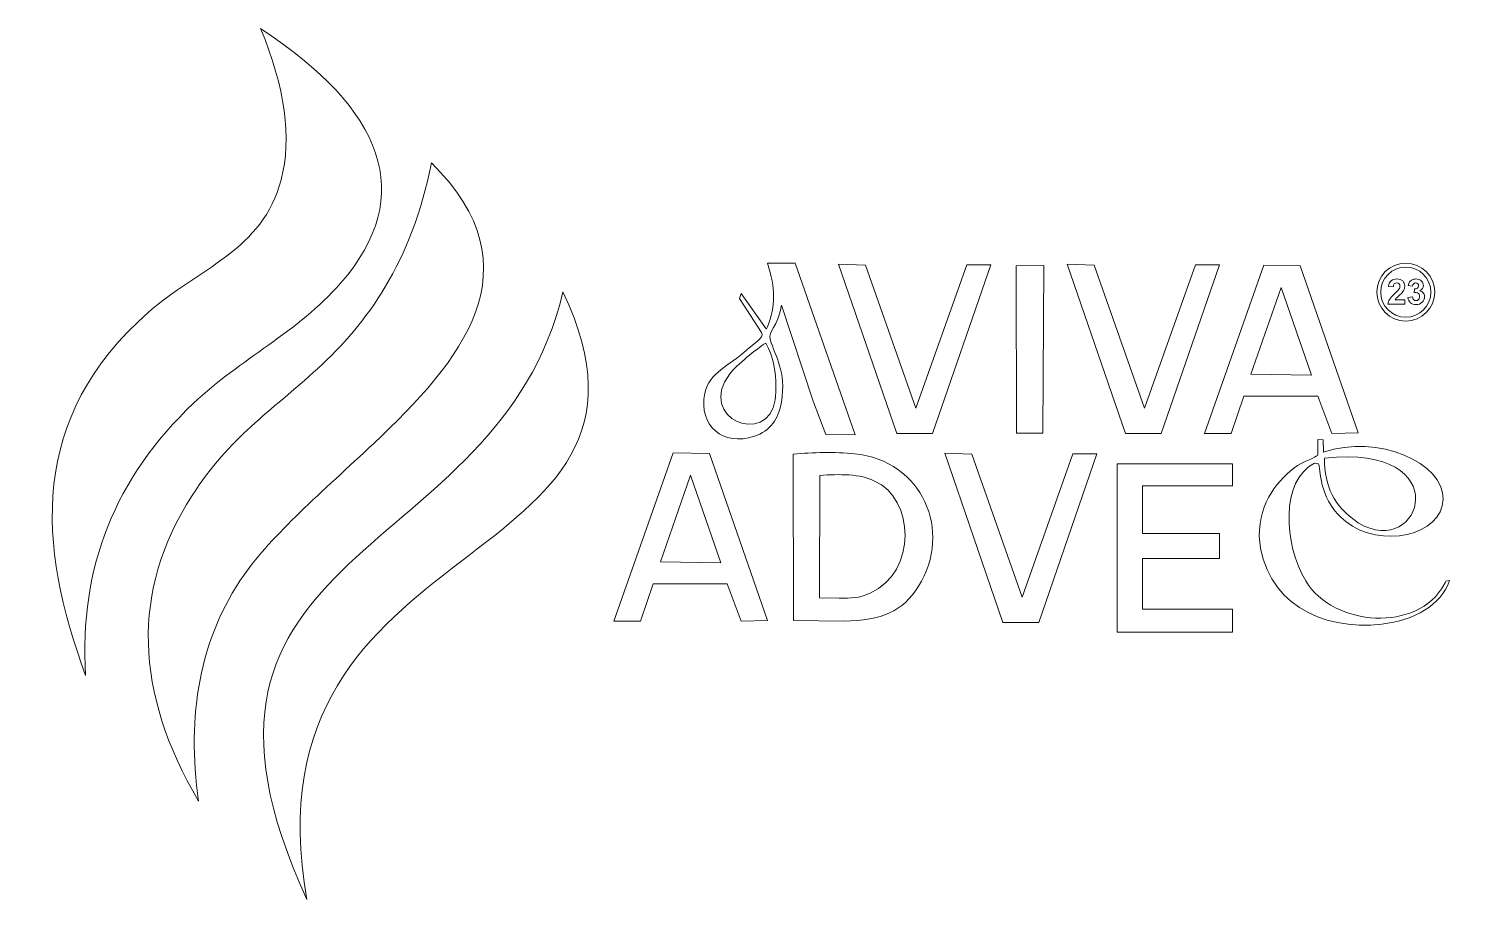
# Model space of a CAD drawing. Header units: millimetres. Extents: x -157 to 154, y -95 to 95.
import ezdxf

# ---------------------------------------------------------------- set-up
doc = ezdxf.new("R2010")
doc.units = ezdxf.units.MM
doc.header["$MEASUREMENT"] = 0
doc.layers.add('Layer 1', color=7, linetype='Continuous')

msp = doc.modelspace()

# ---------------------------------------------------------------- linework, layer by layer
at = {"layer": 'Layer 1', "color": 240, "lineweight": 9}
for major_axis, ratio in [((0, 6.2903), 1), ((0, 5.4472), 0.99998164)]:
    msp.add_ellipse((142.1011, 37.2695), major_axis=major_axis, ratio=ratio, dxfattribs=at)
at = {"layer": 'Layer 1', "color": 240, "lineweight": 20}
for points, knots in [([(-121.0918, 13.1086), (-138.0959, -2.9928), (-145.9483, -22.4722), (-144.5271, -45.9871), (-155.0367, -17.6352), (-156.9042, 10.0717), (-130.8535, 32.9204), (-120.101, 42.3517), (-106.0214, 46.3933), (-102.0676, 61.6818), (-99.7301, 70.7194), (-101.2373, 81.8051), (-106.5183, 94.5175), (-79.8778, 77.0122), (-72.4085, 58.3501), (-89.1889, 39.1772), (-98.4407, 28.6059), (-110.8691, 22.7889), (-121.0918, 13.1086)], [0, 0, 0, 0, 0.16666667, 0.16666667, 0.16666667, 0.33333333, 0.33333333, 0.33333333, 0.5, 0.5, 0.5, 0.66666667, 0.66666667, 0.66666667, 0.83333333, 0.83333333, 0.83333333, 1, 1, 1, 1]), ([(-94.1047, 20.6809), (-83.5213, 30.3946), (-73.6973, 43.6914), (-69.4578, 65.3222), (-46.1351, 42.4527), (-63.0365, 22.1607), (-81.9761, 4.3994), (-93.0737, -6.0077), (-104.2118, -15.671), (-110.1253, -24.146), (-119.8273, -38.051), (-122.6095, -54.6372), (-120.0061, -73.308), (-133.858, -49.7216), (-134.7331, -27.5524), (-121.4054, -6.9347), (-113.068, 5.9635), (-104.6084, 11.0402), (-94.1047, 20.6809)], [0, 0, 0, 0, 0.16666667, 0.16666667, 0.16666667, 0.33333333, 0.33333333, 0.33333333, 0.5, 0.5, 0.5, 0.66666667, 0.66666667, 0.66666667, 0.83333333, 0.83333333, 0.83333333, 1, 1, 1, 1]), ([(-96.4611, -94.6601), (-132.4693, -16.77), (-54.9093, -22.4104), (-40.8768, 37.3578), (-11.3235, -25.1635), (-111.2178, -12.5615), (-96.4611, -94.6601)], [0, 0, 0, 0, 0.5, 0.5, 0.5, 1, 1, 1, 1])]:
    msp.add_open_spline(points, degree=3, knots=knots, dxfattribs=at)
at = {"layer": 'Layer 1', "color": 240, "lineweight": 9}
for points, knots in [([(0.6978, 5.9604), (4.0479, 7.057), (5.9794, 9.7551), (6.5456, 13.3537), (7.6407, 20.314), (5.2202, 22.9876), (4.1353, 27.027), (3.6289, 28.9123), (5.7467, 29.5157), (6.5796, 34.4193), (6.5796, 34.4193), (13.4633, 13.5688), (13.4633, 13.5688), (13.4633, 13.5688), (16.1778, 6.3623), (16.1778, 6.3623), (16.1778, 6.3623), (22.5286, 6.2776), (22.5286, 6.2776), (22.5286, 6.2776), (9.5054, 43.5416), (9.5054, 43.5416), (9.5054, 43.5416), (3.5384, 43.5504), (3.5384, 43.5504), (5.2401, 38.0233), (5.3695, 34.2966), (3.5113, 29.7072), (3.4545, 29.5669), (3.3377, 29.1993), (3.2471, 29.327), (3.2471, 29.327), (-2.1804, 36.973), (-2.1804, 36.973), (-2.1804, 36.973), (-2.5576, 35.8575), (-2.5576, 35.8575), (-2.5576, 35.8575), (2.2446, 28.4592), (2.2446, 28.4592), (2.9114, 27.4321), (0.1862, 25.774), (-0.963, 24.704), (-4.7706, 21.1585), (-9.1611, 19.9279), (-10.0784, 15.289), (-11.4898, 8.1477), (-6.1685, 3.7126), (0.6978, 5.9604)], [0, 0, 0, 0, 0.0625, 0.0625, 0.0625, 0.125, 0.125, 0.125, 0.1875, 0.1875, 0.1875, 0.25, 0.25, 0.25, 0.3125, 0.3125, 0.3125, 0.375, 0.375, 0.375, 0.4375, 0.4375, 0.4375, 0.5, 0.5, 0.5, 0.5625, 0.5625, 0.5625, 0.625, 0.625, 0.625, 0.6875, 0.6875, 0.6875, 0.75, 0.75, 0.75, 0.8125, 0.8125, 0.8125, 0.875, 0.875, 0.875, 0.9375, 0.9375, 0.9375, 1, 1, 1, 1]), ([(18.9364, 43.3529), (18.9364, 43.3529), (31.5924, 6.55), (31.5924, 6.55), (31.5924, 6.55), (39.3746, 6.55), (39.3746, 6.55), (39.3746, 6.55), (52.0005, 43.1642), (52.0005, 43.1642), (52.0005, 43.1642), (46.7971, 43.1788), (46.7971, 43.1788), (46.7971, 43.1788), (35.7445, 12.0289), (35.7445, 12.0289), (35.7445, 12.0289), (24.8336, 43.1432), (24.8336, 43.1432), (24.8336, 43.1432), (18.9364, 43.3529), (18.9364, 43.3529)], [0, 0, 0, 0, 0.14285714, 0.14285714, 0.14285714, 0.28571429, 0.28571429, 0.28571429, 0.42857143, 0.42857143, 0.42857143, 0.57142857, 0.57142857, 0.57142857, 0.71428571, 0.71428571, 0.71428571, 0.85714286, 0.85714286, 0.85714286, 1, 1, 1, 1]), ([(63.4989, 43.0218), (63.4989, 43.0218), (57.4897, 43.0117), (57.4897, 43.0117), (57.4897, 43.0117), (57.574, 6.5951), (57.574, 6.5951), (57.574, 6.5951), (63.3137, 6.6244), (63.3137, 6.6244), (63.3137, 6.6244), (63.4989, 43.0218), (63.4989, 43.0218)], [0, 0, 0, 0, 0.25, 0.25, 0.25, 0.5, 0.5, 0.5, 0.75, 0.75, 0.75, 1, 1, 1, 1]), ([(68.5687, 43.3529), (68.5687, 43.3529), (81.2247, 6.55), (81.2247, 6.55), (81.2247, 6.55), (89.007, 6.55), (89.007, 6.55), (89.007, 6.55), (101.6328, 43.1642), (101.6328, 43.1642), (101.6328, 43.1642), (96.4294, 43.1788), (96.4294, 43.1788), (96.4294, 43.1788), (85.3768, 12.0289), (85.3768, 12.0289), (85.3768, 12.0289), (74.4659, 43.1432), (74.4659, 43.1432), (74.4659, 43.1432), (68.5687, 43.3529), (68.5687, 43.3529)], [0, 0, 0, 0, 0.14285714, 0.14285714, 0.14285714, 0.28571429, 0.28571429, 0.28571429, 0.42857143, 0.42857143, 0.42857143, 0.57142857, 0.57142857, 0.57142857, 0.71428571, 0.71428571, 0.71428571, 0.85714286, 0.85714286, 0.85714286, 1, 1, 1, 1]), ([(98.4014, 6.5642), (98.4014, 6.5642), (104.2188, 6.55), (104.2188, 6.55), (104.2188, 6.55), (106.9521, 14.6352), (106.9521, 14.6352), (106.9521, 14.6352), (123.0373, 14.6652), (123.0373, 14.6652), (123.0373, 14.6652), (126.0221, 6.5842), (126.0221, 6.5842), (126.0221, 6.5842), (131.7706, 6.6957), (131.7706, 6.6957), (131.7706, 6.6957), (119.1632, 42.9843), (119.1632, 42.9843), (119.1632, 42.9843), (111.2776, 43.1432), (111.2776, 43.1432), (111.2776, 43.1432), (98.4014, 6.5642), (98.4014, 6.5642)], [0, 0, 0, 0, 0.125, 0.125, 0.125, 0.25, 0.25, 0.25, 0.375, 0.375, 0.375, 0.5, 0.5, 0.5, 0.625, 0.625, 0.625, 0.75, 0.75, 0.75, 0.875, 0.875, 0.875, 1, 1, 1, 1]), ([(108.4975, 19.4763), (108.4975, 19.4763), (121.6446, 19.2513), (121.6446, 19.2513), (121.6446, 19.2513), (115.0418, 38.3034), (115.0418, 38.3034), (115.0418, 38.3034), (108.4975, 19.4763), (108.4975, 19.4763)], [0, 0, 0, 0, 0.33333333, 0.33333333, 0.33333333, 0.66666667, 0.66666667, 0.66666667, 1, 1, 1, 1]), ([(141.8908, 35.6134), (141.8908, 35.6134), (141.8908, 34.6478), (141.8908, 34.6478), (141.8908, 34.6478), (138.2338, 34.6478), (138.2338, 34.6478), (138.273, 35.0154), (138.3921, 35.3626), (138.5898, 35.6908), (138.7875, 36.0189), (139.179, 36.4549), (139.7619, 36.9986), (140.232, 37.437), (140.5197, 37.7347), (140.6262, 37.8905), (140.7694, 38.1061), (140.8415, 38.3189), (140.8415, 38.5305), (140.8415, 38.7636), (140.7795, 38.9423), (140.6541, 39.0679), (140.5298, 39.1933), (140.3574, 39.2553), (140.1383, 39.2553), (139.9202, 39.2553), (139.7481, 39.1895), (139.6187, 39.0576), (139.4908, 38.9272), (139.4172, 38.7091), (139.3969, 38.4038), (139.3969, 38.4038), (138.3554, 38.5078), (138.3554, 38.5078), (138.4174, 39.083), (138.6112, 39.496), (138.9383, 39.747), (139.2652, 39.9968), (139.6732, 40.1221), (140.1637, 40.1221), (140.7009, 40.1221), (141.1229, 39.9764), (141.4307, 39.6862), (141.7375, 39.396), (141.8908, 39.035), (141.8908, 38.6028), (141.8908, 38.3569), (141.8465, 38.1237), (141.7591, 37.9008), (141.6717, 37.679), (141.5322, 37.4471), (141.3408, 37.2038), (141.2154, 37.0415), (140.986, 36.8096), (140.6566, 36.5069), (140.3257, 36.2039), (140.1167, 36.0038), (140.0293, 35.9036), (139.9406, 35.8049), (139.8697, 35.7071), (139.8152, 35.6134), (139.8152, 35.6134), (141.8908, 35.6134), (141.8908, 35.6134)], [0, 0, 0, 0, 0.04761905, 0.04761905, 0.04761905, 0.0952381, 0.0952381, 0.0952381, 0.14285714, 0.14285714, 0.14285714, 0.19047619, 0.19047619, 0.19047619, 0.23809524, 0.23809524, 0.23809524, 0.28571429, 0.28571429, 0.28571429, 0.33333333, 0.33333333, 0.33333333, 0.38095238, 0.38095238, 0.38095238, 0.42857143, 0.42857143, 0.42857143, 0.47619048, 0.47619048, 0.47619048, 0.52380952, 0.52380952, 0.52380952, 0.57142857, 0.57142857, 0.57142857, 0.61904762, 0.61904762, 0.61904762, 0.66666667, 0.66666667, 0.66666667, 0.71428571, 0.71428571, 0.71428571, 0.76190476, 0.76190476, 0.76190476, 0.80952381, 0.80952381, 0.80952381, 0.85714286, 0.85714286, 0.85714286, 0.9047619, 0.9047619, 0.9047619, 0.95238095, 0.95238095, 0.95238095, 1, 1, 1, 1]), ([(142.5611, 36.0913), (142.5611, 36.0913), (143.5724, 36.2141), (143.5724, 36.2141), (143.6041, 35.9556), (143.6903, 35.7579), (143.8309, 35.621), (143.9714, 35.4843), (144.1413, 35.4157), (144.3403, 35.4157), (144.5543, 35.4157), (144.7345, 35.4981), (144.8814, 35.6616), (145.0272, 35.825), (145.1006, 36.0456), (145.1006, 36.3244), (145.1006, 36.5867), (145.0309, 36.7958), (144.8902, 36.9491), (144.7495, 37.1023), (144.5785, 37.1797), (144.3757, 37.1797), (144.2428, 37.1797), (144.0842, 37.1531), (143.8993, 37.1011), (143.8993, 37.1011), (144.0146, 37.9476), (144.0146, 37.9476), (144.2958, 37.94), (144.5101, 38.0021), (144.6583, 38.1327), (144.8066, 38.2619), (144.8802, 38.4355), (144.8802, 38.6521), (144.8802, 38.836), (144.8257, 38.9817), (144.7166, 39.092), (144.6076, 39.2008), (144.4631, 39.2553), (144.282, 39.2553), (144.1033, 39.2553), (143.9513, 39.1933), (143.8257, 39.0691), (143.6991, 38.945), (143.6229, 38.7636), (143.5951, 38.5254), (143.5951, 38.5254), (142.6372, 38.689), (142.6372, 38.689), (142.7043, 39.0209), (142.8044, 39.2857), (142.94, 39.4847), (143.0744, 39.6824), (143.2631, 39.8382), (143.5038, 39.9523), (143.7448, 40.0651), (144.0159, 40.1221), (144.3149, 40.1221), (144.8269, 40.1221), (145.2375, 39.9586), (145.5465, 39.6304), (145.8013, 39.3618), (145.9294, 39.0576), (145.9294, 38.7194), (145.9294, 38.2403), (145.6684, 37.8564), (145.145, 37.5712), (145.4566, 37.5041), (145.7051, 37.3546), (145.8925, 37.1214), (146.0789, 36.8883), (146.1726, 36.6069), (146.1726, 36.2775), (146.1726, 35.7998), (145.9978, 35.3918), (145.6493, 35.0546), (145.3008, 34.7175), (144.8674, 34.5491), (144.3478, 34.5491), (143.8561, 34.5491), (143.4481, 34.6908), (143.125, 34.976), (142.8006, 35.2599), (142.6131, 35.6312), (142.5611, 36.0913)], [0, 0, 0, 0, 0.03571429, 0.03571429, 0.03571429, 0.07142857, 0.07142857, 0.07142857, 0.10714286, 0.10714286, 0.10714286, 0.14285714, 0.14285714, 0.14285714, 0.17857143, 0.17857143, 0.17857143, 0.21428571, 0.21428571, 0.21428571, 0.25, 0.25, 0.25, 0.28571429, 0.28571429, 0.28571429, 0.32142857, 0.32142857, 0.32142857, 0.35714286, 0.35714286, 0.35714286, 0.39285714, 0.39285714, 0.39285714, 0.42857143, 0.42857143, 0.42857143, 0.46428571, 0.46428571, 0.46428571, 0.5, 0.5, 0.5, 0.53571429, 0.53571429, 0.53571429, 0.57142857, 0.57142857, 0.57142857, 0.60714286, 0.60714286, 0.60714286, 0.64285714, 0.64285714, 0.64285714, 0.67857143, 0.67857143, 0.67857143, 0.71428571, 0.71428571, 0.71428571, 0.75, 0.75, 0.75, 0.78571429, 0.78571429, 0.78571429, 0.82142857, 0.82142857, 0.82142857, 0.85714286, 0.85714286, 0.85714286, 0.89285714, 0.89285714, 0.89285714, 0.92857143, 0.92857143, 0.92857143, 0.96428571, 0.96428571, 0.96428571, 1, 1, 1, 1]), ([(3.137, 26.1883), (1.2577, 24.9992), (-3.2336, 21.3808), (-4.6647, 19.4991), (-12.0563, 9.7803), (3.6457, 3.5623), (5.1607, 13.8451), (5.8063, 18.2279), (4.9076, 23.2507), (3.137, 26.1883)], [0, 0, 0, 0, 0.33333333, 0.33333333, 0.33333333, 0.66666667, 0.66666667, 0.66666667, 1, 1, 1, 1]), ([(118.5843, -0.4017), (114.4065, -3.4507), (110.3374, -8.1972), (110.2586, -15.7496), (111.3525, -30.0692), (123.5835, -36.3808), (136.8925, -34.86), (144.0413, -34.0429), (149.6349, -30.8113), (151.6168, -25.3886), (151.6168, -25.3886), (150.8189, -25.5024), (150.8189, -25.5024), (150.6967, -25.7674), (150.5681, -26.0241), (150.4344, -26.2728), (144.8148, -36.7056), (126.4171, -35.4704), (120.3733, -25.4821), (115.5978, -17.5906), (114.8554, -3.5641), (122.291, 0.0843), (122.291, 0.0843), (123.1878, -0.027), (123.1878, -0.027), (123.6573, -2.2618), (123.5296, -8.1712), (129.0666, -12.5656), (136.6589, -18.5924), (149.9884, -15.6414), (150.2211, -7.7304), (150.453, 0.1527), (136.0969, 6.55), (124.2159, 2.4996), (124.2159, 2.4996), (124.1578, 5.1583), (124.1578, 5.1583), (124.1578, 5.1583), (122.9807, 5.2397), (122.9807, 5.2397), (122.9807, 5.2397), (122.988, 1.9769), (122.988, 1.9769), (122.989, 1.5032), (121.1998, 1.0556), (118.5843, -0.4017)], [0, 0, 0, 0, 0.06666667, 0.06666667, 0.06666667, 0.13333333, 0.13333333, 0.13333333, 0.2, 0.2, 0.2, 0.26666667, 0.26666667, 0.26666667, 0.33333333, 0.33333333, 0.33333333, 0.4, 0.4, 0.4, 0.46666667, 0.46666667, 0.46666667, 0.53333333, 0.53333333, 0.53333333, 0.6, 0.6, 0.6, 0.66666667, 0.66666667, 0.66666667, 0.73333333, 0.73333333, 0.73333333, 0.8, 0.8, 0.8, 0.86666667, 0.86666667, 0.86666667, 0.93333333, 0.93333333, 0.93333333, 1, 1, 1, 1]), ([(131.7832, -12.8866), (145.6994, -21.0631), (153.5318, 4.3825), (124.4256, 1.2313), (124.5805, -5.1335), (126.3007, -9.0151), (131.7832, -12.8866)], [0, 0, 0, 0, 0.5, 0.5, 0.5, 1, 1, 1, 1]), ([(-29.838, -34.2026), (-29.838, -34.2026), (-24.0206, -34.2169), (-24.0206, -34.2169), (-24.0206, -34.2169), (-21.2872, -26.1317), (-21.2872, -26.1317), (-21.2872, -26.1317), (-5.2021, -26.1017), (-5.2021, -26.1017), (-5.2021, -26.1017), (-2.2173, -34.1827), (-2.2173, -34.1827), (-2.2173, -34.1827), (3.5312, -34.0712), (3.5312, -34.0712), (3.5312, -34.0712), (-9.0761, 2.2174), (-9.0761, 2.2174), (-9.0761, 2.2174), (-16.9618, 2.3763), (-16.9618, 2.3763), (-16.9618, 2.3763), (-29.838, -34.2026), (-29.838, -34.2026)], [0, 0, 0, 0, 0.125, 0.125, 0.125, 0.25, 0.25, 0.25, 0.375, 0.375, 0.375, 0.5, 0.5, 0.5, 0.625, 0.625, 0.625, 0.75, 0.75, 0.75, 0.875, 0.875, 0.875, 1, 1, 1, 1]), ([(9.1626, -34.081), (9.1626, -34.081), (20.1299, -34.2251), (20.1299, -34.2251), (28.3939, -34.0271), (32.836, -32.1641), (36.3043, -26.642), (43.8312, -14.658), (37.1336, 0.7081), (22.4198, 2.1543), (18.1155, 2.5776), (13.4107, 2.4505), (9.0707, 2.0977), (9.0707, 2.0977), (9.1626, -34.081), (9.1626, -34.081)], [0, 0, 0, 0, 0.2, 0.2, 0.2, 0.4, 0.4, 0.4, 0.6, 0.6, 0.6, 0.8, 0.8, 0.8, 1, 1, 1, 1]), ([(41.9925, 2.3025), (41.9925, 2.3025), (54.6485, -34.5004), (54.6485, -34.5004), (54.6485, -34.5004), (62.4308, -34.5004), (62.4308, -34.5004), (62.4308, -34.5004), (75.0566, 2.1138), (75.0566, 2.1138), (75.0566, 2.1138), (69.8532, 2.1285), (69.8532, 2.1285), (69.8532, 2.1285), (58.8006, -29.0215), (58.8006, -29.0215), (58.8006, -29.0215), (47.8897, 2.0928), (47.8897, 2.0928), (47.8897, 2.0928), (41.9925, 2.3025), (41.9925, 2.3025)], [0, 0, 0, 0, 0.14285714, 0.14285714, 0.14285714, 0.28571429, 0.28571429, 0.28571429, 0.42857143, 0.42857143, 0.42857143, 0.57142857, 0.57142857, 0.57142857, 0.71428571, 0.71428571, 0.71428571, 0.85714286, 0.85714286, 0.85714286, 1, 1, 1, 1]), ([(-19.7419, -21.2906), (-19.7419, -21.2906), (-6.5948, -21.5156), (-6.5948, -21.5156), (-6.5948, -21.5156), (-13.1976, -2.4635), (-13.1976, -2.4635), (-13.1976, -2.4635), (-19.7419, -21.2906), (-19.7419, -21.2906)], [0, 0, 0, 0, 0.33333333, 0.33333333, 0.33333333, 0.66666667, 0.66666667, 0.66666667, 1, 1, 1, 1]), ([(26.7696, -3.7872), (23.8835, -2.1687), (18.9873, -2.2718), (14.904, -2.5421), (14.904, -2.5421), (14.7893, -29.1806), (14.7893, -29.1806), (14.7893, -29.1806), (19.0964, -29.2058), (19.0964, -29.2058), (21.7456, -29.2213), (23.2631, -29.2689), (25.8073, -28.1375), (36.1691, -23.5304), (35.3693, -7.505), (26.7696, -3.7872)], [0, 0, 0, 0, 0.2, 0.2, 0.2, 0.4, 0.4, 0.4, 0.6, 0.6, 0.6, 0.8, 0.8, 0.8, 1, 1, 1, 1]), ([(79.4097, -0.0713), (79.4097, -0.0713), (104.449, -0.0713), (104.449, -0.0713), (104.449, -0.0713), (104.449, -4.8188), (104.449, -4.8188), (104.449, -4.8188), (84.9253, -4.8188), (84.9253, -4.8188), (84.9253, -4.8188), (84.9253, -15.2028), (84.9253, -15.2028), (84.9253, -15.2028), (101.6475, -15.2028), (101.6475, -15.2028), (101.6475, -15.2028), (101.6475, -20.6309), (101.6475, -20.6309), (101.6475, -20.6309), (84.9253, -20.6309), (84.9253, -20.6309), (84.9253, -20.6309), (84.9253, -31.6091), (84.9253, -31.6091), (84.9253, -31.6091), (104.449, -31.6091), (104.449, -31.6091), (104.449, -31.6091), (104.449, -36.5988), (104.449, -36.5988), (104.449, -36.5988), (79.4097, -36.5988), (79.4097, -36.5988), (79.4097, -24.423), (79.4097, -12.2471), (79.4097, -0.0713)], [0, 0, 0, 0, 0.08333333, 0.08333333, 0.08333333, 0.16666667, 0.16666667, 0.16666667, 0.25, 0.25, 0.25, 0.33333333, 0.33333333, 0.33333333, 0.41666667, 0.41666667, 0.41666667, 0.5, 0.5, 0.5, 0.58333333, 0.58333333, 0.58333333, 0.66666667, 0.66666667, 0.66666667, 0.75, 0.75, 0.75, 0.83333333, 0.83333333, 0.83333333, 0.91666667, 0.91666667, 0.91666667, 1, 1, 1, 1])]:
    msp.add_open_spline(points, degree=3, knots=knots, dxfattribs=at)

doc.saveas('drawing.dxf')
